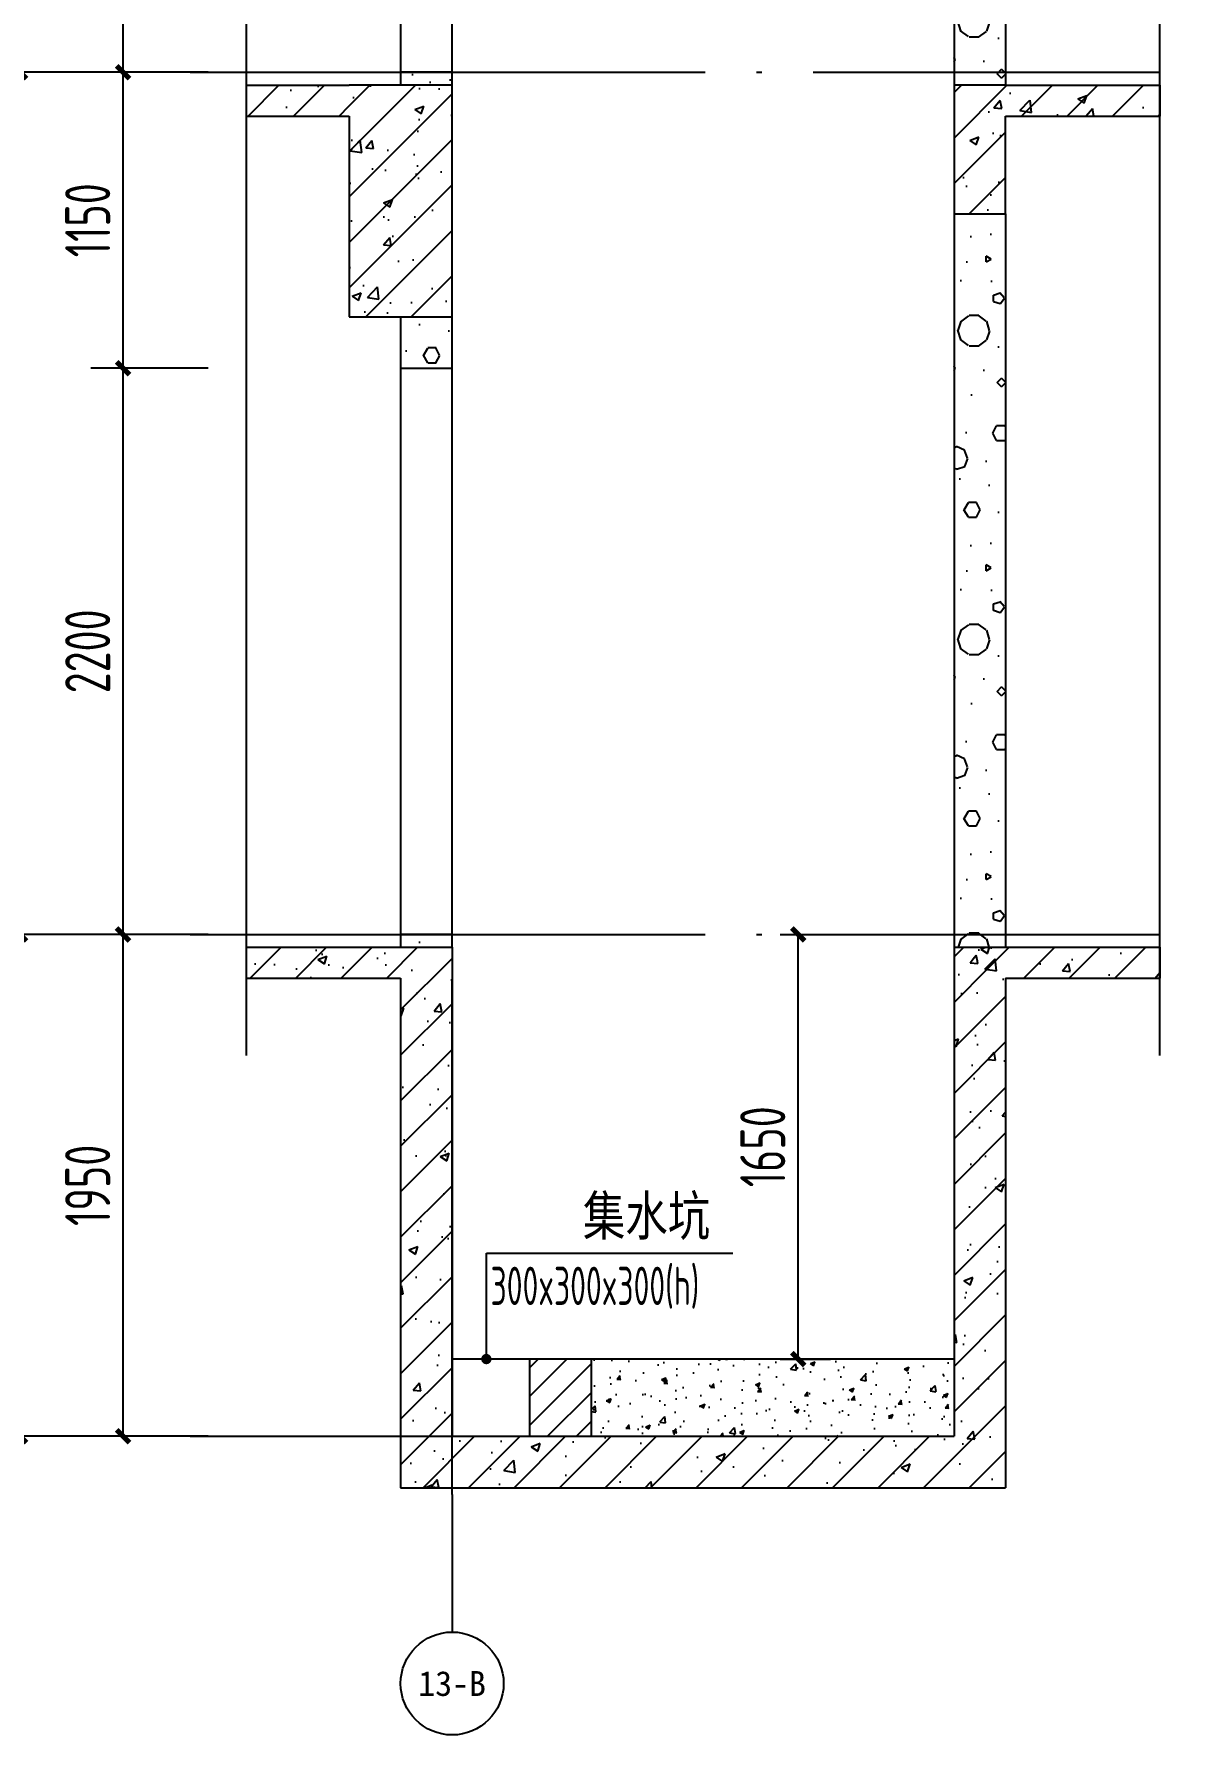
# Model space of a CAD drawing. Extents: x 116425 to 211028, y 11881 to 56060.
# Drawn here: x 201388 to 205867, y 17915 to 24524 of the extents above; entities that cross this region are included whole.
import ezdxf
from ezdxf.enums import TextEntityAlignment as Align
from ezdxf.xclip import XClip

# ---------------------------------------------------------------- set-up
doc = ezdxf.new("R2010")
doc.units = 0
doc.header["$LTSCALE"] = 1000
doc.header["$MEASUREMENT"] = 0
doc.header["$XCLIPFRAME"] = 0
doc.linetypes.add('DOTE', pattern=[2.42, 2, -0.2, 0.02, -0.2])
for name, color, linetype in [('01-标注_尺寸', 124, 'Continuous'), ('01-标注_符号', 200, 'Continuous'), ('01-标注_轴线坐标', 132, 'Continuous'), ('02-TEXT_轴号', 7, 'Continuous'), ('05-填充_天正', 14, 'Continuous'), ('13#楼幕墙$0$A-TECH_结构', 21, 'Continuous'), ('A-C_窗', 140, 'Continuous'), ('A-SUR_保温', 222, 'Continuous'), ('A_AXIS-轴线', 36, 'DOTE'), ('A_STR-砌块墙', 121, 'Continuous'), ('A_STR-砼墙', 51, 'Continuous'), ('A_STR-砼柱', 51, 'Continuous'), ('X-104 13#平面$0$A-TECH_结构', 21, 'Continuous'), ('建-标注-尺寸', 80, 'Continuous'), ('建-标注-文本', 254, 'Continuous'), ('建-标注-索引', 75, 'Continuous')]:
    doc.layers.add(name, color=color, linetype=linetype)
doc.layers.add('X-104 13#平面$0$000套内', color=226, linetype='Continuous', lineweight=30, plot=False)
doc.styles.add('_TCH_AXIS', font='STXIHEI_0.TTF', dxfattribs={"width": 0.75})
doc.styles.add('_TCH_DIM', font='ros1.shx', dxfattribs={"bigfont": 'jd.shx'})
doc.styles.add('_TCH_DIM_T3', font='ROS1', dxfattribs={"width": 0.8, "bigfont": 'JD'})
doc.dimstyles.new('_TCH_ARCH&&50', dxfattribs={"dimtxt": 175, "dimasz": 50, "dimexe": 125, "dimexo": 150, "dimgap": 50, "dimtad": 1, "dimdec": 0, "dimzin": 0, "dimdsep": 46, "dimtxsty": '_TCH_DIM_T3', "dimblk": 'ARCHTICK', "dimcen": 0.09, "dimclrt": 7, "dimazin": 2, "dimtfac": 1, "dimtdec": 0, "dimtix": 1, "dimtmove": 2, "dimatfit": 3, "dimfxl": 0, "dimtolj": 1, "dimtzin": 0, "dimarcsym": 0})
pattern_1 = [(45, (0, 0), (-88.38835, 88.38835), []), (50, (0, 0), (358.6301, -31.37607), [37.5, -412.5]), (355, (0, 0), (-69.37567, 376.09607), [30, -330]), (100.4514, (29.9, -2.6), (289.2547, 344.7198), [31.8701, -350.57106]), (46.1842, (0, 100), (533.6205, -82.7595), [56.25, -618.75]), (96.6356, (44.47, 93.1), (467.3314, 487.059), [47.8051, -525.8565]), (351.1842, (0, 100), (467.331, 487.0593), [45, -495]), (21, (50, 75), (298.45353, -201.30945), [37.5, -412.5]), (326, (50, 75), (121.65767, 362.575), [30, -330]), (71.4514, (74.87, 58.22), (420.1113, 161.26525), [31.8701, -350.57106]), (37.5, (0, 0), (6.07993, 166.44693), [0, -326, 0, -335, 0, -331.25]), (7.5, (0, 0), (131.53477, 197.20586), [0, -191, 0, -318.5, 0, -126.25]), (327.5, (-111.5, 0), (266.91122, -11.27744), [0, -125, 0, -390, 0, -517.5]), (317.5, (-161.5, 0), (291.59308, 50.0525), [0, -162.5, 0, -259, 0, -367.5])]
pattern_2 = [(0, (177, -183), (300, 600), [0, -600]), (0, (-174, -264), (300, 600), [0, -600]), (0, (21, -270), (300, 600), [0, -600]), (0, (234, -93), (300, 600), [0, -600]), (0, (-15, -300), (300, 600), [0, -600]), (0, (294, 285), (300, 600), [0, -600]), (0, (111, 237), (300, 600), [0, -600]), (0, (207, 162), (300, 600), [0, -600]), (0, (-282, 150), (300, 600), [0, -600]), (0, (12, 123), (300, 600), [0, -600]), (0, (-102, -30), (300, 600), [0, -600]), (0, (-96, -255), (300, 600), [0, -600]), (0, (129, -279), (300, 600), [0, -600]), (0, (294, -15), (300, 600), [0, -600]), (0, (-267, -108), (300, 600), [0, -600]), (0, (-216, -6), (300, 600), [0, -600]), (0, (18, -48), (300, 600), [0, -600]), (0, (-66, -135), (300, 600), [0, -600]), (0, (-114, 63), (300, 600), [0, -600]), (0, (-39, 288), (300, 600), [0, -600]), (0, (-243, -234), (300, 600), [0, -600]), (0, (87, 165), (300, 600), [0, -600]), (0, (-192, 174), (300, 600), [0, -600]), (0, (-240, 252), (300, 600), [0, -600]), (130.601294, (257.143, 97.143), (-1499.9999834, 1800.000008), [26.3416, -11037.111]), (18.43495, (214.29, 108.57), (1499.999994, 599.999996), [27.1052, -3767.6279]), (90, (214.3, 82.86), (300, 600), [25.7143, -1174.2857]), (161.56505, (240, 74.29), (-1500.000008, 599.999955), [27.1052, -3767.6279]), (53.1301, (240, 74.29), (300, 600), [28.5714, -2971.4285]), (135, (262.86, -231.43), (-300.00004, 599.99996), [24.2437, -1672.8126]), (45, (228.57, -231.43), (300, 600), [24.2437, -1672.8126]), (135, (245.71, -248.57), (-300.00004, 599.99996), [24.2437, -1672.8126]), (45, (245.71, -248.57), (300, 600), [24.2437, -1672.8126]), (116.56505, (-25.7, 171.43), (-5e-05, 1200), [31.9438, -638.8765]), (180, (-40, 200), (-300, 600), [34.2857, -565.7142]), (63.43495, (-88.57, 171.43), (3e-06, 1200), [31.9438, -638.8765]), (116.56505, (-74.3, 142.86), (-5e-05, 1200), [31.9438, -638.8765]), (0, (-74.3, 142.86), (300, 600), [34.2857, -565.7142]), (63.43495, (-40, 142.86), (3e-06, 1200), [31.9438, -638.8765]), (107.102728, (200, -31.429), (-899.9999656, 3000.0000048), [38.8613, -16282.9025]), (143.972626, (188.57, 5.714), (-5699.999928, 4199.999995), [38.8613, -8122.02]), (180, (157.14, 28.6), (-300, 600), [37.1429, -562.8571]), (36.027373, (88.57, 5.714), (5699.999958, 4199.999955), [38.8613, -8122.02]), (71.56505, (77.14, -28.57), (900.000005, 2999.999995), [36.1403, -3758.5928]), (107.102728, (88.571, -65.714), (-899.9999656, 3000.0000048), [38.8613, -16282.9025]), (143.972626, (120, -88.57), (-5699.999928, 4199.999995), [38.8613, -8122.02]), (0, (120, -88.6), (300, 600), [37.1429, -562.8571]), (36.027373, (157.143, -88.57), (5699.999958, 4199.999955), [38.8613, -8122.02]), (71.56505, (188.57, -65.71), (900.000005, 2999.999995), [36.1403, -3758.5928]), (150.25512, (205.714, 248.57), (-900.000002, 599.999993), [23.035, -4814.3196]), (90, (185.7, 237.14), (300, 600), [22.8571, -1177.1427]), (29.74488, (185.714, 237.14), (900, 599.999997), [23.035, -4814.3196]), (116.56505, (65.7, -177.14), (-5e-05, 1200), [31.9438, -638.8765]), (168.690067, (51.43, -148.57), (-2700.000002, 599.999985), [29.1373, -6089.6855]), (41.185925, (0, -162.857), (7499.9999546, 6599.9999423), [30.3718, -12725.802]), (90, (0, -191.43), (300, 600), [28.5714, -1171.4285]), (138.814074, (22.857, -211.429), (-7499.9998667, 6600.000042), [30.3718, -12725.802]), (16.699244, (22.857, -211.429), (9899.9999255, 2999.9999686), [29.8295, -12498.5375]), (60.945396, (51.43, -202.857), (299.999999, 599.9999947), [29.4161, -12325.3395]), (109.983106, (-185.714, 74.286), (-1500.0000056, 4199.999989), [33.442, -14012.1975]), (155.556045, (-197.143, 105.714), (-3900.000015, 1799.9999626), [34.523, -14465.1315]), (24.443955, (-260, 105.714), (3900.000002, 1799.9999913), [34.523, -14465.1315]), (70.016893, (-271.429, 74.286), (1500.0000045, 4199.9999896), [33.442, -14012.1975]), (109.983106, (-260, 42.857), (-1500.0000056, 4199.999989), [33.442, -14012.1975]), (160.016893, (-228.57, 31.43), (-1500.000001, 599.999973), [33.442, -6989.3775]), (19.983107, (-228.57, 31.43), (1499.999992, 599.999999), [33.442, -6989.3775]), (70.016893, (-197.143, 42.857), (1500.0000045, 4199.9999896), [33.442, -14012.1975]), (122.005383, (37.14, 20), (-300.00004, 599.99997), [26.9542, -5633.434]), (18.43495, (-2.86, 34.29), (1499.999994, 599.999996), [27.1052, -3767.6279]), (90, (-2.86, 8.57), (300, 600), [25.7143, -1174.2857]), (161.56505, (22.86, 0), (-1500.000008, 599.999955), [27.1052, -3767.6279]), (54.462322, (22.857, 0), (2099.999997, 2999.9999955), [24.578, -10298.2115]), (116.56505, (-137.14, -125.7), (-5e-05, 1200), [31.9438, -638.8765]), (180, (-151.4, -97.14), (-300, 600), [31.4286, -568.5714]), (59.036243, (-200, -125.714), (300.000001, 599.999997), [33.3197, -6963.822]), (120.963756, (-182.857, -154.286), (-300.000041, 599.999972), [33.3197, -6963.822]), (0, (-182.86, -154.3), (300, 600), [31.4286, -568.5714]), (63.43495, (-151.43, -154.3), (3e-06, 1200), [31.9438, -638.8765])]

# ---------------------------------------------------------------- blocks, each defined once
blk = doc.blocks.new('13#楼幕墙')
at = {"layer": '13#楼幕墙$0$A-TECH_结构'}
blk.add_lwpolyline([(4402.3, 77600), (-600, 77600), (-600, 60000), (21800, 60000), (21800, 61600), (58100, 61600), (58100, 81220), (53261.3, 85280.2), (38100, 76526.8), (38100, 72300), (12409.7, 72300), (4402.3, 77600)], dxfattribs=at)
blk = doc.blocks.new('X-104 13#平面')
at = {"layer": 'X-104 13#平面$0$000套内'}
blk.add_lwpolyline([(4100, 77750), (4100, 68700), (-750, 68700), (-750, 59850), (21950, 59850), (21950, 61450), (58250, 61450), (58250, 71300), (48400, 71300), (48400, 73450), (53400, 73450), (53400, 80500), (58250, 80500), (58250, 81290.1), (53289, 85452.6), (37950, 76613.3), (37950, 72450), (12454.9, 72450), (4447.4, 77750)], close=True, dxfattribs=at)
at = {"layer": 'X-104 13#平面$0$A-TECH_结构'}
blk.add_blockref('13#楼幕墙', (0, 0), dxfattribs=at)
blk = doc.blocks.new('_ArchTick')
at = {"color": 0, "linetype": 'ByBlock', "const_width": 0.4}
blk.add_lwpolyline([(-0.5, -0.5), (0.5, 0.5)], dxfattribs=at)
blk = doc.blocks.new('*D758')
at = {"layer": '01-标注_尺寸', "color": 0, "lineweight": -2, "transparency": 16777216}
for p, q in [((201995.2, 21025.4), (201209.1, 21025.4)), ((201334.1, 19075.4), (201334.1, 21025.4)), ((201995.2, 19075.4), (201209.1, 19075.4))]:
    blk.add_line(p, q, dxfattribs=at)
at = {"layer": 'Defpoints', "color": 0, "transparency": 16777216}
for p in [(201334.1, 21025.4), (202145.2, 21025.4), (202145.2, 19075.4)]:
    blk.add_point(p, dxfattribs=at)
at = {"layer": '01-标注_尺寸', "color": 0, "lineweight": -2, "transparency": 16777216, "xscale": 50, "yscale": 50, "zscale": 50}
for p, rotation in [((201334.1, 21025.4), 90), ((201334.1, 19075.4), 270)]:
    blk.add_blockref('_ArchTick', p, dxfattribs=dict(at, rotation=rotation))
at = {"layer": '01-标注_尺寸', "color": 7, "transparency": 16777216, "insert": (201196.6, 20050.4), "char_height": 175, "attachment_point": 5, "rotation": 90, "style": '_TCH_DIM_T3'}
blk.add_mtext('\\A1;1950', dxfattribs=at)
blk = doc.blocks.new('*D759')
at = {"layer": '01-标注_尺寸', "color": 0, "lineweight": -2, "transparency": 16777216}
for p, q in [((201995.2, 24375.4), (201209.1, 24375.4)), ((201334.1, 21025.4), (201334.1, 24375.4)), ((201995.2, 21025.4), (201209.1, 21025.4))]:
    blk.add_line(p, q, dxfattribs=at)
at = {"layer": 'Defpoints', "color": 0, "transparency": 16777216}
for p in [(201334.1, 24375.4), (202145.2, 24375.4), (202145.2, 21025.4)]:
    blk.add_point(p, dxfattribs=at)
at = {"layer": '01-标注_尺寸', "color": 0, "lineweight": -2, "transparency": 16777216, "xscale": 50, "yscale": 50, "zscale": 50}
for p, rotation in [((201334.1, 24375.4), 90), ((201334.1, 21025.4), 270)]:
    blk.add_blockref('_ArchTick', p, dxfattribs=dict(at, rotation=rotation))
at = {"layer": '01-标注_尺寸', "color": 7, "transparency": 16777216, "insert": (201196.6, 22700.4), "char_height": 175, "attachment_point": 5, "rotation": 90, "style": '_TCH_DIM_T3'}
blk.add_mtext('\\A1;3350', dxfattribs=at)
blk = doc.blocks.new('*D760')
at = {"layer": '01-标注_尺寸', "color": 0, "lineweight": -2, "transparency": 16777216}
for p, q in [((201995.2, 27525.4), (201209.1, 27525.4)), ((201334.1, 24375.4), (201334.1, 27525.4)), ((201995.2, 24375.4), (201209.1, 24375.4))]:
    blk.add_line(p, q, dxfattribs=at)
at = {"layer": 'Defpoints', "color": 0, "transparency": 16777216}
for p in [(201334.1, 27525.4), (202145.2, 27525.4), (202145.2, 24375.4)]:
    blk.add_point(p, dxfattribs=at)
at = {"layer": '01-标注_尺寸', "color": 0, "lineweight": -2, "transparency": 16777216, "xscale": 50, "yscale": 50, "zscale": 50}
for p, rotation in [((201334.1, 27525.4), 90), ((201334.1, 24375.4), 270)]:
    blk.add_blockref('_ArchTick', p, dxfattribs=dict(at, rotation=rotation))
at = {"layer": '01-标注_尺寸', "color": 7, "transparency": 16777216, "insert": (201196.6, 25950.4), "char_height": 175, "attachment_point": 5, "rotation": 90, "style": '_TCH_DIM_T3'}
blk.add_mtext('\\A1;3150', dxfattribs=at)
blk = doc.blocks.new('*D764')
at = {"layer": '01-标注_尺寸', "color": 0, "lineweight": -2, "transparency": 16777216}
for p, q in [((202064.6, 21025.4), (201609.1, 21025.4)), ((201734.1, 19075.4), (201734.1, 21025.4)), ((202064.6, 19075.4), (201609.1, 19075.4))]:
    blk.add_line(p, q, dxfattribs=at)
at = {"layer": 'Defpoints', "color": 0, "transparency": 16777216}
for p in [(201734.1, 21025.4), (202214.6, 21025.4), (202214.6, 19075.4)]:
    blk.add_point(p, dxfattribs=at)
at = {"layer": '01-标注_尺寸', "color": 0, "lineweight": -2, "transparency": 16777216, "xscale": 50, "yscale": 50, "zscale": 50}
for p, rotation in [((201734.1, 21025.4), 90), ((201734.1, 19075.4), 270)]:
    blk.add_blockref('_ArchTick', p, dxfattribs=dict(at, rotation=rotation))
at = {"layer": '01-标注_尺寸', "color": 7, "transparency": 16777216, "insert": (201596.6, 20050.4), "char_height": 175, "attachment_point": 5, "rotation": 90, "style": '_TCH_DIM_T3'}
blk.add_mtext('\\A1;1950', dxfattribs=at)
blk = doc.blocks.new('*D765')
at = {"layer": '01-标注_尺寸', "color": 0, "lineweight": -2, "transparency": 16777216}
for p, q in [((202064.6, 23225.4), (201609.1, 23225.4)), ((201734.1, 21025.4), (201734.1, 23225.4)), ((202064.6, 21025.4), (201609.1, 21025.4))]:
    blk.add_line(p, q, dxfattribs=at)
at = {"layer": 'Defpoints', "color": 0, "transparency": 16777216}
for p in [(201734.1, 23225.4), (202214.6, 23225.4), (202214.6, 21025.4)]:
    blk.add_point(p, dxfattribs=at)
at = {"layer": '01-标注_尺寸', "color": 0, "lineweight": -2, "transparency": 16777216, "xscale": 50, "yscale": 50, "zscale": 50}
for p, rotation in [((201734.1, 23225.4), 90), ((201734.1, 21025.4), 270)]:
    blk.add_blockref('_ArchTick', p, dxfattribs=dict(at, rotation=rotation))
at = {"layer": '01-标注_尺寸', "color": 7, "transparency": 16777216, "insert": (201596.6, 22125.4), "char_height": 175, "attachment_point": 5, "rotation": 90, "style": '_TCH_DIM_T3'}
blk.add_mtext('\\A1;2200', dxfattribs=at)
blk = doc.blocks.new('*D766')
at = {"layer": '01-标注_尺寸', "color": 0, "lineweight": -2, "transparency": 16777216}
for p, q in [((202064.6, 24375.4), (201609.1, 24375.4)), ((201734.1, 23225.4), (201734.1, 24375.4)), ((202064.6, 23225.4), (201609.1, 23225.4))]:
    blk.add_line(p, q, dxfattribs=at)
at = {"layer": 'Defpoints', "color": 0, "transparency": 16777216}
for p in [(201734.1, 24375.4), (202214.6, 24375.4), (202214.6, 23225.4)]:
    blk.add_point(p, dxfattribs=at)
at = {"layer": '01-标注_尺寸', "color": 0, "lineweight": -2, "transparency": 16777216, "xscale": 50, "yscale": 50, "zscale": 50}
for p, rotation in [((201734.1, 24375.4), 90), ((201734.1, 23225.4), 270)]:
    blk.add_blockref('_ArchTick', p, dxfattribs=dict(at, rotation=rotation))
at = {"layer": '01-标注_尺寸', "color": 7, "transparency": 16777216, "insert": (201596.6, 23800.4), "char_height": 175, "attachment_point": 5, "rotation": 90, "style": '_TCH_DIM_T3'}
blk.add_mtext('\\A1;1150', dxfattribs=at)
blk = doc.blocks.new('*D767')
at = {"layer": '01-标注_尺寸', "color": 0, "lineweight": -2, "transparency": 16777216}
for p, q in [((202064.6, 26575.4), (201609.1, 26575.4)), ((201734.1, 24375.4), (201734.1, 26575.4)), ((202064.6, 24375.4), (201609.1, 24375.4))]:
    blk.add_line(p, q, dxfattribs=at)
at = {"layer": 'Defpoints', "color": 0, "transparency": 16777216}
for p in [(201734.1, 26575.4), (202214.6, 26575.4), (202214.6, 24375.4)]:
    blk.add_point(p, dxfattribs=at)
at = {"layer": '01-标注_尺寸', "color": 0, "lineweight": -2, "transparency": 16777216, "xscale": 50, "yscale": 50, "zscale": 50}
for p, rotation in [((201734.1, 26575.4), 90), ((201734.1, 24375.4), 270)]:
    blk.add_blockref('_ArchTick', p, dxfattribs=dict(at, rotation=rotation))
at = {"layer": '01-标注_尺寸', "color": 7, "transparency": 16777216, "insert": (201596.6, 25475.4), "char_height": 175, "attachment_point": 5, "rotation": 90, "style": '_TCH_DIM_T3'}
blk.add_mtext('\\A1;2200', dxfattribs=at)
blk = doc.blocks.new('*D910')
at = {"layer": 'Defpoints', "color": 0, "transparency": 16777216}
for p in [(204137.5, 21025.4), (204356.9, 21025.4), (204137.5, 19375.4)]:
    blk.add_point(p, dxfattribs=at)
at = {"layer": '建-标注-尺寸', "color": 0, "lineweight": -2, "transparency": 16777216}
for p, q in [((204287.5, 21025.4), (204481.9, 21025.4)), ((204356.9, 19375.4), (204356.9, 21025.4)), ((204287.5, 19375.4), (204481.9, 19375.4))]:
    blk.add_line(p, q, dxfattribs=at)
at = {"layer": '建-标注-尺寸', "color": 0, "lineweight": -2, "transparency": 16777216, "xscale": 50, "yscale": 50, "zscale": 50}
for p, rotation in [((204356.9, 21025.4), 90), ((204356.9, 19375.4), 270)]:
    blk.add_blockref('_ArchTick', p, dxfattribs=dict(at, rotation=rotation))
at = {"layer": '建-标注-尺寸', "color": 7, "transparency": 16777216, "insert": (204219.4, 20200.4), "char_height": 175, "attachment_point": 5, "rotation": 90, "style": '_TCH_DIM_T3'}
blk.add_mtext('\\A1;1650', dxfattribs=at)

msp = doc.modelspace()

# ---------------------------------------------------------------- hatches: boundary and pattern name
at = {"layer": '05-填充_天正'}
h = msp.add_hatch(dxfattribs=at)
h.set_pattern_fill('加气混凝土', color=256, scale=50, style=0)
h.set_pattern_definition(pattern_2)
h.paths.add_polyline_path([(205162.5, 26975.4), (204962.5, 26975.4), (204962.5, 24325.4), (205162.5, 24325.4)])
h = msp.add_hatch(dxfattribs=at)
h.set_pattern_fill('钢筋混凝土', color=256, scale=50, style=0)
h.set_pattern_definition(pattern_1)
h.paths.add_polyline_path([(202612.5, 24205.4), (202612.5, 24325.4), (202212.5, 24325.4), (202212.5, 24205.4)])
h = msp.add_hatch(dxfattribs=at)
h.set_pattern_fill('钢筋混凝土', color=256, scale=50, style=0)
h.set_pattern_definition(pattern_1)
h.paths.add_polyline_path([(202612.5, 23425.4), (203012.5, 23425.4), (203012.5, 24325.4), (202612.5, 24325.4)])
h = msp.add_hatch(dxfattribs=at)
h.set_pattern_fill('加气混凝土', color=256, scale=50, style=0)
h.set_pattern_definition(pattern_2)
h.paths.add_polyline_path([(203012.5, 24325.4), (203012.5, 24375.4), (202812.5, 24375.4), (202812.5, 24325.4)])
h = msp.add_hatch(dxfattribs=at)
h.set_pattern_fill('钢筋混凝土', color=256, scale=50, style=0)
h.set_pattern_definition(pattern_1)
h.paths.add_polyline_path([(204962.5, 23825.4), (205162.5, 23825.4), (205162.5, 24325.4), (204962.5, 24325.4)])
h = msp.add_hatch(dxfattribs=at)
h.set_pattern_fill('钢筋混凝土', color=256, scale=50, style=0)
h.set_pattern_definition(pattern_1)
h.paths.add_polyline_path([(205162.5, 24325.4), (205162.5, 24205.4), (205762.5, 24205.4), (205762.5, 24325.4)])
h = msp.add_hatch(dxfattribs=at)
h.set_pattern_fill('加气混凝土', color=256, scale=50, style=0)
h.set_pattern_definition(pattern_2)
h.paths.add_polyline_path([(205162.5, 23825.4), (204962.5, 23825.4), (204962.5, 20975.4), (205162.5, 20975.4)])
h = msp.add_hatch(dxfattribs=at)
h.set_pattern_fill('加气混凝土', color=256, scale=50, style=0)
h.set_pattern_definition(pattern_2)
h.paths.add_polyline_path([(203012.5, 23425.4), (202812.5, 23425.4), (202812.5, 23225.4), (203012.5, 23225.4)])
h = msp.add_hatch(dxfattribs=at)
h.set_pattern_fill('加气混凝土', color=256, scale=50, style=0)
h.set_pattern_definition(pattern_2)
h.paths.add_polyline_path([(203012.5, 20975.4), (203012.5, 21025.4), (202812.5, 21025.4), (202812.5, 20975.4)])
h = msp.add_hatch(dxfattribs=at)
h.set_pattern_fill('钢筋混凝土', color=256, scale=50, style=0)
h.set_pattern_definition(pattern_1)
h.paths.add_polyline_path([(202212.5, 20855.4), (202812.5, 20855.4), (203012.5, 20975.4), (202212.5, 20975.4)])
h = msp.add_hatch(dxfattribs=at)
h.set_pattern_fill('钢筋混凝土', color=256, scale=50, style=0)
h.set_pattern_definition(pattern_1)
h.paths.add_polyline_path([(203012.5, 20975.4), (202812.5, 20855.4), (202812.5, 18875.4), (203012.5, 19075.4)])
h = msp.add_hatch(dxfattribs=at)
h.set_pattern_fill('钢筋混凝土', color=256, scale=50, style=0)
h.set_pattern_definition(pattern_1)
h.paths.add_polyline_path([(204962.5, 20975.4), (205162.5, 20855.4), (205762.5, 20855.4), (205762.5, 20975.4)])
h = msp.add_hatch(dxfattribs=at)
h.set_pattern_fill('钢筋混凝土', color=256, scale=50, style=0)
h.set_pattern_definition(pattern_1)
h.paths.add_polyline_path([(205162.5, 20855.4), (204962.5, 20975.4), (204962.5, 19075.4), (205162.5, 18875.4)])
h = msp.add_hatch(dxfattribs=at)
h.set_pattern_fill('ANSI31', color=256, scale=50)
h.set_pattern_definition([(45, (-95511.22, 168969.455), (-56.1266, 56.1266), [])])
h.paths.add_polyline_path([(203552.5, 19375.4), (203312.5, 19375.4), (203312.5, 19075.4), (203552.5, 19075.4)])
h = msp.add_hatch(dxfattribs=at)
h.set_pattern_fill('AR-CONC', color=256, scale=100)
h.set_pattern_definition([(50, (-95511.22, 168969.45), (182.18467, -15.939086), [19.05, -209.55]), (355, (-95511.22, 168969.45), (-35.24283, 191.05664), [15.24, -167.64]), (100.451, (-95496.04, 168968.13), (146.9425, 175.11669), [16.19, -178.09]), (46.1842, (-95511.22, 169020.25), (271.07904, -42.04233), [28.575, -314.325]), (96.6356, (-95488.63, 169016.75), (237.40423, 247.42556), [24.285, -267.135]), (351.184, (-95511.22, 169020.25), (237.4046, 247.42512), [22.86, -251.46]), (21, (-95485.82, 169007.55), (151.61488, -102.26552), [19.05, -209.55]), (326, (-95485.82, 169007.55), (61.80203, 184.18797), [15.24, -167.64]), (71.4514, (-95473.19, 168999.03), (213.41649, 81.92286), [16.19, -178.09]), (37.5, (-95511.224, 168969.455), (3.088603, 84.555039), [0, -165.608, 0, -170.18, 0, -168.275]), (7.5, (-95511.22, 168969.455), (66.819663, 100.180575), [0, -97.028, 0, -161.798, 0, -64.135]), (327.5, (-95567.866, 168969.455), (135.590595, -5.728744), [0, -63.5, 0, -198.12, 0, -262.89]), (317.5, (-95593.27, 168969.45), (148.12918, 25.42649), [0, -82.55, 0, -131.572, 0, -186.69])])
h.paths.add_polyline_path([(204962.5, 19075.4), (204962.5, 19375.4), (203552.5, 19375.4), (203552.5, 19075.4)])
h = msp.add_hatch(dxfattribs=at)
h.set_pattern_fill('钢筋混凝土', color=256, scale=50, style=0)
h.set_pattern_definition(pattern_1)
h.paths.add_polyline_path([(203012.5, 19075.4), (202812.5, 18875.4), (205162.5, 18875.4), (204962.5, 19075.4)])

# ---------------------------------------------------------------- linework, layer by layer
at = {"layer": '01-标注_符号'}
for points in [[(202212.5, 40875.4), (202212.5, 30771.6), (202317.5, 30733.4), (202107.5, 30696.4), (202212.5, 30659.1), (202212.5, 20555.4)], [(205762.5, 20555.4), (205762.5, 30659.1), (205657.5, 30697.3), (205867.5, 30734.4), (205762.5, 30771.6), (205762.5, 40875.4)]]:
    msp.add_lwpolyline(points, dxfattribs=at)
at = {"layer": '01-标注_轴线坐标'}
msp.add_line((203012.5, 18849.5), (203012.5, 18314.8), dxfattribs=at)
msp.add_circle((203012.5, 18114.8), 200, dxfattribs=at)
at = {"layer": 'A-C_窗'}
for p, q in [((202812.5, 26575.4), (202812.5, 24375.4)), ((203012.5, 24375.4), (203012.5, 26575.4)), ((202812.5, 23225.4), (202812.5, 21025.4)), ((203012.5, 21025.4), (203012.5, 23225.4))]:
    msp.add_line(p, q, dxfattribs=at)
at = {"layer": 'A-SUR_保温'}
msp.add_lwpolyline([(203312.5, 19375.4), (203012.5, 19375.4)], dxfattribs=at)
at = {"layer": 'A_AXIS-轴线'}
for p, q in [((203012.5, 18849.5), (203012.5, 41575.4)), ((201995.2, 24375.4), (205762.5, 24375.4)), ((201995.2, 21025.4), (205762.5, 21025.4)), ((201995.2, 19075.4), (204962.5, 19075.4))]:
    msp.add_line(p, q, dxfattribs=at)
at = {"layer": 'A_STR-砌块墙'}
for p, q in [((204962.5, 26975.4), (204962.5, 24325.4)), ((205162.5, 26975.4), (205162.5, 24325.4)), ((203012.5, 24375.4), (202812.5, 24375.4)), ((202812.5, 24375.4), (202812.5, 24325.4)), ((203012.5, 24325.4), (203012.5, 24375.4)), ((204962.5, 23825.4), (204962.5, 20975.4)), ((205162.5, 23825.4), (205162.5, 20975.4)), ((202812.5, 23425.4), (202812.5, 23225.4)), ((203012.5, 23225.4), (203012.5, 23425.4)), ((202812.5, 23225.4), (203012.5, 23225.4)), ((203012.5, 21025.4), (202812.5, 21025.4)), ((202812.5, 21025.4), (202812.5, 20975.4)), ((203012.5, 20975.4), (203012.5, 21025.4))]:
    msp.add_line(p, q, dxfattribs=at)
at = {"layer": 'A_STR-砼墙'}
for p, q in [((202212.5, 24325.4), (202612.5, 24325.4)), ((202212.5, 24325.4), (202212.5, 24205.4)), ((205162.5, 24325.4), (205762.5, 24325.4)), ((205762.5, 24325.4), (205762.5, 24205.4)), ((202212.5, 24205.4), (202612.5, 24205.4)), ((205162.5, 24205.4), (205762.5, 24205.4)), ((202212.5, 20975.4), (203012.5, 20975.4)), ((202212.5, 20975.4), (202212.5, 20855.4)), ((203012.5, 20975.4), (203012.5, 19075.4)), ((204962.5, 20975.4), (205762.5, 20975.4)), ((204962.5, 20975.4), (204962.5, 19075.4)), ((205762.5, 20975.4), (205762.5, 20855.4)), ((202212.5, 20855.4), (202812.5, 20855.4)), ((202812.5, 20855.4), (202812.5, 18875.4)), ((205162.5, 20855.4), (205762.5, 20855.4)), ((205162.5, 20855.4), (205162.5, 18875.4)), ((203012.5, 19075.4), (204962.5, 19075.4)), ((202812.5, 18875.4), (205162.5, 18875.4))]:
    msp.add_line(p, q, dxfattribs=at)
at = {"layer": 'A_STR-砼柱'}
for p, q in [((203012.5, 24325.4), (202612.5, 24325.4)), ((203012.5, 23425.4), (203012.5, 24325.4)), ((205162.5, 24325.4), (204962.5, 24325.4)), ((204962.5, 24325.4), (204962.5, 23825.4)), ((202612.5, 24205.4), (202612.5, 23425.4)), ((205162.5, 23825.4), (205162.5, 24205.4)), ((204962.5, 23825.4), (205162.5, 23825.4)), ((202612.5, 23425.4), (203012.5, 23425.4))]:
    msp.add_line(p, q, dxfattribs=at)
for points in [[(204962.5, 19375.4), (203312.5, 19375.4)], [(203312.5, 19375.4), (203312.5, 19075.4)], [(203552.5, 19375.4), (203552.5, 19075.4)]]:
    msp.add_lwpolyline(points, dxfattribs=at)
at = {"layer": '建-标注-索引'}
for p, q in [((203145.5, 19375.4), (203145.5, 19786.8)), ((203145.5, 19786.8), (204103.3, 19786.8))]:
    msp.add_line(p, q, dxfattribs=at)
at = {"layer": '建-标注-索引', "const_width": 20}
msp.add_lwpolyline([(203145.5, 19365.4, 1), (203145.5, 19385.4, 1)], format="xyb", close=True, dxfattribs=at)

# ---------------------------------------------------------------- block references
ref = msp.add_blockref('X-104 13#平面', (144576.5, -38678.8))
XClip(ref).set_block_clipping_path([(47300.0000000066, 70599.9999999998), (54100.0000000072, 81199.9999999998)])

# ---------------------------------------------------------------- texts
at = {"layer": '02-TEXT_轴号', "style": '_TCH_AXIS', "width": 0.915663}
msp.add_text('13-B', height=96.8, dxfattribs=at).set_placement((202881.1, 18066.4), (203143.8, 18066.4), align=Align.FIT)
at = {"layer": '建-标注-文本', "style": '_TCH_DIM'}
msp.add_text('集水坑', height=173.64, dxfattribs=at).set_placement((203520.4, 19839.3))
at = {"layer": '建-标注-文本', "style": '_TCH_DIM', "width": 0.705882}
msp.add_text('300x300x300(h)', height=148.75, dxfattribs=at).set_placement((203161.8, 19585.5))

# ---------------------------------------------------------------- dimensions: what is measured, and where the dimension line sits
at = {"layer": '01-标注_尺寸'}
for p1, p2, distance, picture, middle in [((202145.2, 24375.4), (202145.2, 27525.4), 811.2, '*D760', (201196.6, 25950.4)), ((202214.6, 24375.4), (202214.6, 26575.4), 480.5, '*D767', (201596.6, 25475.4)), ((202145.2, 21025.4), (202145.2, 24375.4), 811.2, '*D759', (201196.6, 22700.4)), ((202214.6, 23225.4), (202214.6, 24375.4), 480.5, '*D766', (201596.6, 23800.4)), ((202214.6, 21025.4), (202214.6, 23225.4), 480.5, '*D765', (201596.6, 22125.4)), ((202145.2, 19075.4), (202145.2, 21025.4), 811.2, '*D758', (201196.6, 20050.4)), ((202214.6, 19075.4), (202214.6, 21025.4), 480.5, '*D764', (201596.6, 20050.4))]:
    dim = msp.add_aligned_dim(p1=p1, p2=p2, distance=distance, dimstyle='_TCH_ARCH&&50', dxfattribs=at)
    dim.commit()
    dim.dimension.update_dxf_attribs({"geometry": picture, "text_midpoint": middle})
at = {"layer": '建-标注-尺寸'}
dim = msp.add_aligned_dim(p1=(204137.5, 19375.4), p2=(204137.5, 21025.4), distance=-219.4, dimstyle='_TCH_ARCH&&50', dxfattribs=at)
dim.commit()
dim.dimension.update_dxf_attribs({"geometry": '*D910', "text_midpoint": (204219.4, 20200.4)})

doc.saveas('drawing.dxf')
